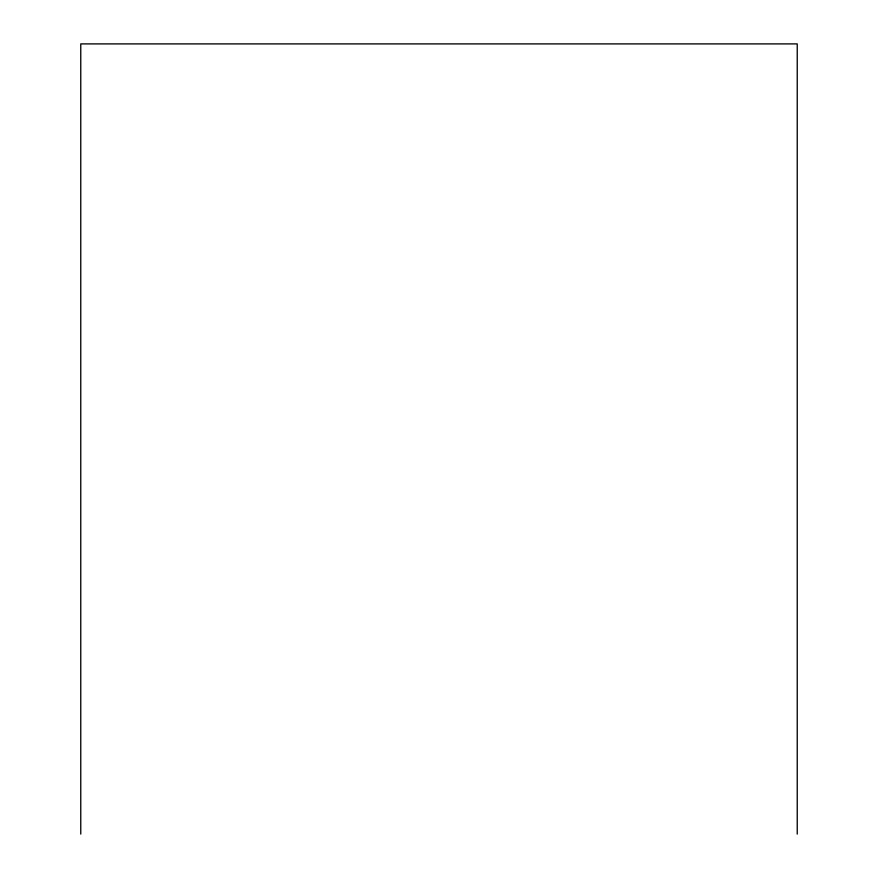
<?xml version="1.0" encoding="UTF-8"?>
<svg xmlns="http://www.w3.org/2000/svg" width="878" height="878" viewBox="0 0 878 878"><rect width="100%" height="100%" fill="white"/><g stroke="black" fill="none" stroke-linecap="round" stroke-linejoin="round"><path stroke-width="1.32" d="M797.235 834.1L797.235 43.9L80.765 43.9L80.765 834.1"/></g></svg>
